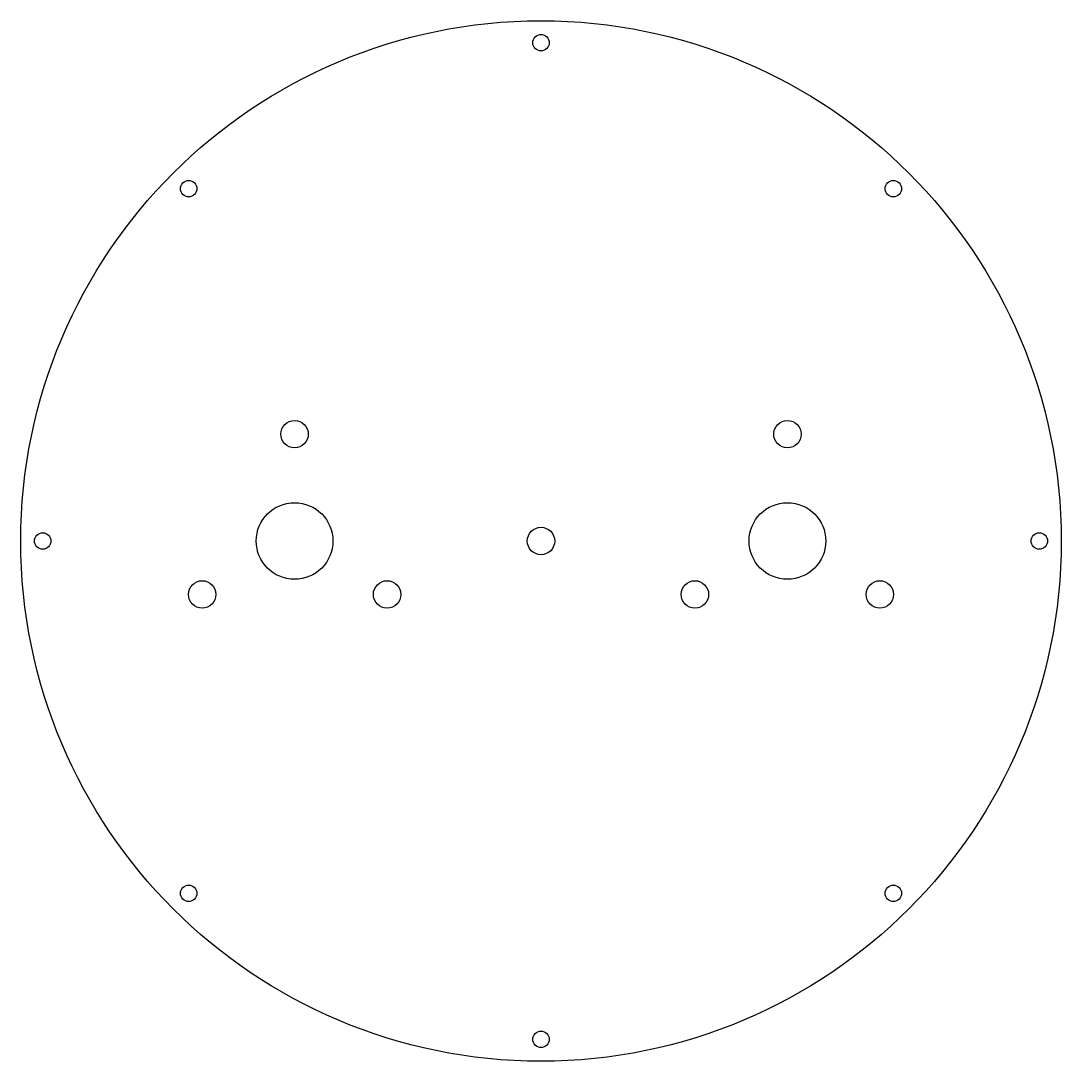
# Model space of a CAD drawing. Extents: x -95 to 95, y -95 to 95.
import ezdxf

# ---------------------------------------------------------------- set-up
doc = ezdxf.new("R2010")
doc.units = 0
doc.layers.add('Sketch', color=7, linetype='CONTINUOUS')

msp = doc.modelspace()

# ---------------------------------------------------------------- linework, layer by layer
at = {"layer": 'Sketch'}
for centre, radius in [((0, 0), 95), ((0, 91), 1.5), ((-64.3467, 64.3467), 1.5), ((64.3467, 64.3467), 1.5), ((-45, 19.5), 2.5), ((45, 19.5), 2.5), ((-45, 0), 7), ((45, 0), 7), ((0, 0), 2.5), ((-91, 0), 1.5), ((91, 0), 1.5), ((-61.8875, -9.75), 2.5), ((-28.1125, -9.75), 2.5), ((28.1125, -9.75), 2.5), ((61.8875, -9.75), 2.5), ((-64.3467, -64.3467), 1.5), ((64.3467, -64.3467), 1.5), ((0, -91), 1.5)]:
    msp.add_circle(centre, radius, dxfattribs=at)

doc.saveas('drawing.dxf')
